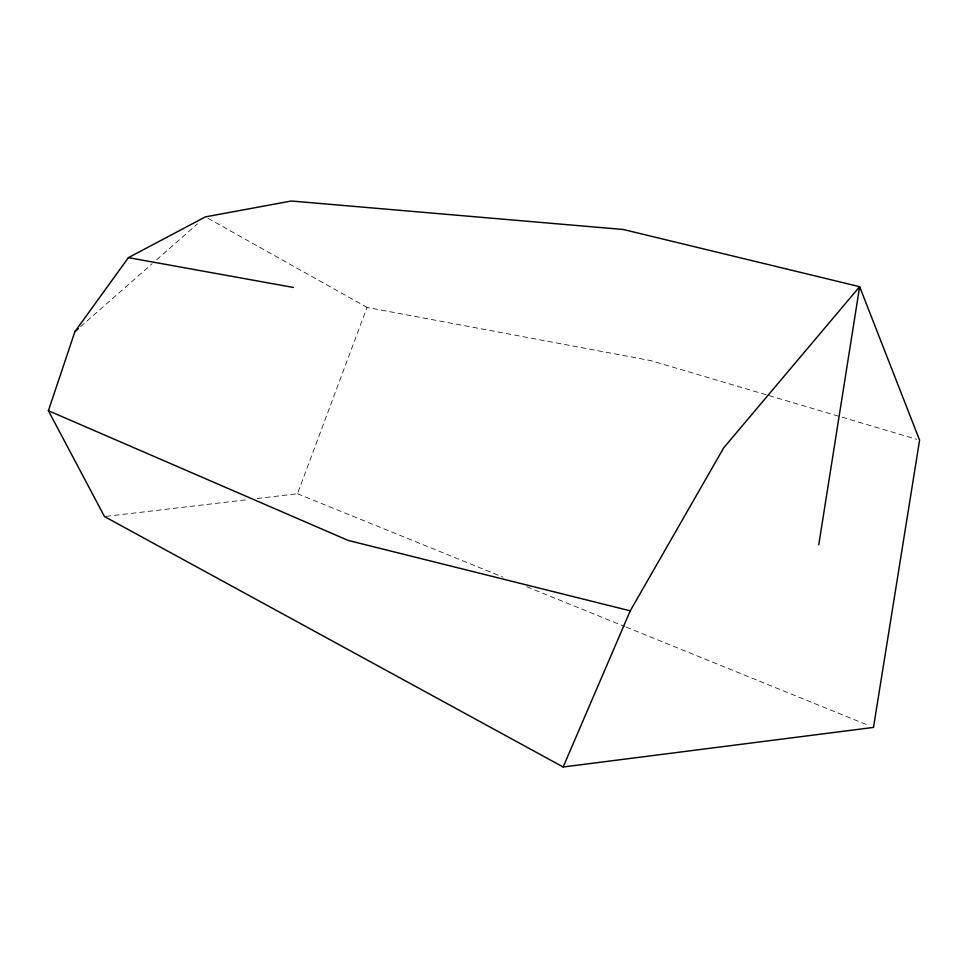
<?xml version="1.0" encoding="UTF-8"?>
<svg xmlns="http://www.w3.org/2000/svg" width="968" height="968" viewBox="0 0 968 968"><rect width="100%" height="100%" fill="white"/><g stroke="black" fill="none" stroke-linecap="round" stroke-linejoin="round"><path stroke-width="0.73" stroke-dasharray="4.84 3.63" d="M257.077 498.52L297.466 493.74L367.017 307.425L650.774 360.616L767.551 395.162M80.586 326.664L152.073 263.792M156.61 259.799L197.46 223.874M105.996 516.392L246.598 499.754M768.991 395.597L916.732 439.303M297.466 493.74L503.058 577.146M526.834 586.789L624.735 626.502M626.139 627.07L869.312 725.722M207.987 218.332L367.017 307.425"/><path stroke-width="1.45" d="M818.759 544.827L859.644 286.685L623.332 229.501L291.295 201.005L205.398 216.88L128.417 257.645L74.911 331.649L48.4 410.71L104.508 516.573L563.158 766.995L873.499 727.416L919.6 440.15L859.644 286.685L723.749 447.773L630.241 610.832L563.158 766.995M74.911 331.649L78.311 328.66M128.417 257.645L293.328 287.448M630.241 610.832L348.165 540.434L48.4 410.71"/></g></svg>
